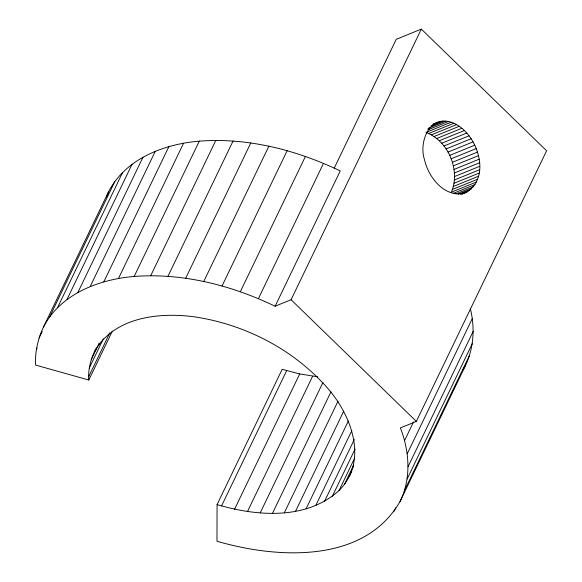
<?xml version="1.0" encoding="UTF-8"?>
<svg xmlns="http://www.w3.org/2000/svg" width="582" height="582" viewBox="0 0 582 582"><rect width="100%" height="100%" fill="white"/><g stroke="black" fill="none" stroke-linecap="round" stroke-linejoin="round"><path stroke-width="0.87" d="M317.685 376.794L299.686 373.942L282.175 369.308L217.071 504.594L216.977 541.238C276.843 558.684 363.837 564.009 399.965 501.648L465.076 366.354C473.85 348.523 475.101 327.71 470.321 308.569M476.498 181.97L451.399 192.191C460.558 170.155 448.475 140.866 425.98 132.434L451.079 122.213C477.924 130.834 494.074 181.308 462.501 193.937M43.512 326.953C60.608 293.866 98.962 279.382 134.173 276.443C182.792 272.762 231.476 285.304 275.111 306.234L340.237 170.919C296.558 150.04 247.917 137.461 199.284 141.15C164.073 144.096 125.719 158.58 108.623 191.667L43.512 326.953C37.932 338.804 34.891 351.957 35.611 365.074L88.806 380.024C87.933 369.112 90.967 358.265 95.957 348.625M399.965 501.648C411.467 478.659 409.502 451.341 400.394 427.908L416.356 421.412L546.607 150.782L421.324 29.1L396.226 39.321L334.243 168.118M217.071 504.594C256.604 516.343 306.299 520.308 339.059 490.51C369.745 459.875 350.189 412.056 324.792 385.044C291.364 348.516 244.753 324.691 195.981 317.074C160.035 311.821 113.817 316.681 94.386 351.884M106.397 197.145L108.623 191.667M39.059 337.924L42.195 331.398M49.703 316.819L114.814 181.526M36.331 349.615L37.11 347.985M57.553 307.631L122.657 172.345M66.988 299.475L132.099 164.182M77.901 292.426L143.012 157.133M90.195 286.54L155.307 151.247M103.771 281.892L168.882 146.606M118.473 278.516L183.577 143.223M91.207 359.727L99.049 343.424M98.824 344.653L99.609 343.024M89.25 368.086L103.37 338.746M134.173 276.443L199.284 141.15M88.602 376.896L109.78 332.882M88.806 380.024L112.341 331.122M150.709 275.701L215.82 140.407M167.951 276.297L233.062 141.011M185.687 278.232L250.798 142.939M203.773 281.448L268.884 146.162M222.048 285.958L287.159 150.673M240.315 291.72L305.426 156.427M258.393 298.653L323.519 163.338M275.111 306.234L291.08 299.737L421.324 29.1M221.524 505.998L286.635 370.705M234.575 509.228L299.686 373.942M247.503 511.527L312.614 376.241M260.183 512.917L322.937 382.512M272.485 513.324L330.932 391.89M284.307 512.8L338.04 401.144M295.518 511.323L343.766 411.074M306.037 508.908L348.4 420.888M315.735 505.598L351.826 430.615M324.516 501.386L354.322 439.446M332.322 496.337L355.071 449.071M339.059 490.51L354.744 457.91M344.66 483.948L353.681 465.2M352.277 468.874L353.063 467.244M349.098 476.716L351.841 471.013M404.548 440.603L413.569 421.855M407.211 453.815L472.322 318.529M408.091 466.655L473.195 331.362M407.153 478.986L472.264 343.693M393.781 511.782L395.738 507.708M404.425 490.677L469.536 355.391M462.865 369.977L465.076 366.354M451.079 122.213C429.101 115.01 418.727 142.408 424.445 159.526C428.367 177.292 444.706 198.433 465.018 192.918M433.612 123.981L437.795 122.278M433.75 124.017L435.431 123.333M432.753 124.643L440.283 121.58M431.175 125.974L442.887 121.209M428.839 128.011L445.572 121.194M427.668 129.088L429.349 128.411M428.221 129.699L448.3 121.522M428.752 133.46L453.858 123.246M431.502 134.82L456.601 124.599M434.194 136.479L459.293 126.265M436.827 138.465L461.926 128.244M439.345 140.713L464.451 130.492M441.738 143.23L466.837 133.016M443.993 145.995L469.092 135.781M446.059 148.956L471.158 138.742M447.951 152.106L473.05 141.884M449.631 155.409L474.73 145.187M451.086 158.828L476.192 148.614M452.294 162.32L477.393 152.106M453.262 165.885L478.368 155.663M453.967 169.464L479.066 159.25M454.411 173.014L479.51 162.8M454.578 176.528L479.677 166.314M454.469 179.962L479.568 169.74M454.091 183.265L479.19 173.05M453.451 186.422L478.557 176.208M452.549 189.412L477.647 179.198M453.342 193.355L475.094 184.501M455.895 193.937L473.464 186.786M458.238 194.221L471.624 188.772M460.391 194.221L469.594 190.474M461.526 194.243L467.382 191.864M291.08 299.737L416.356 421.412"/></g></svg>
